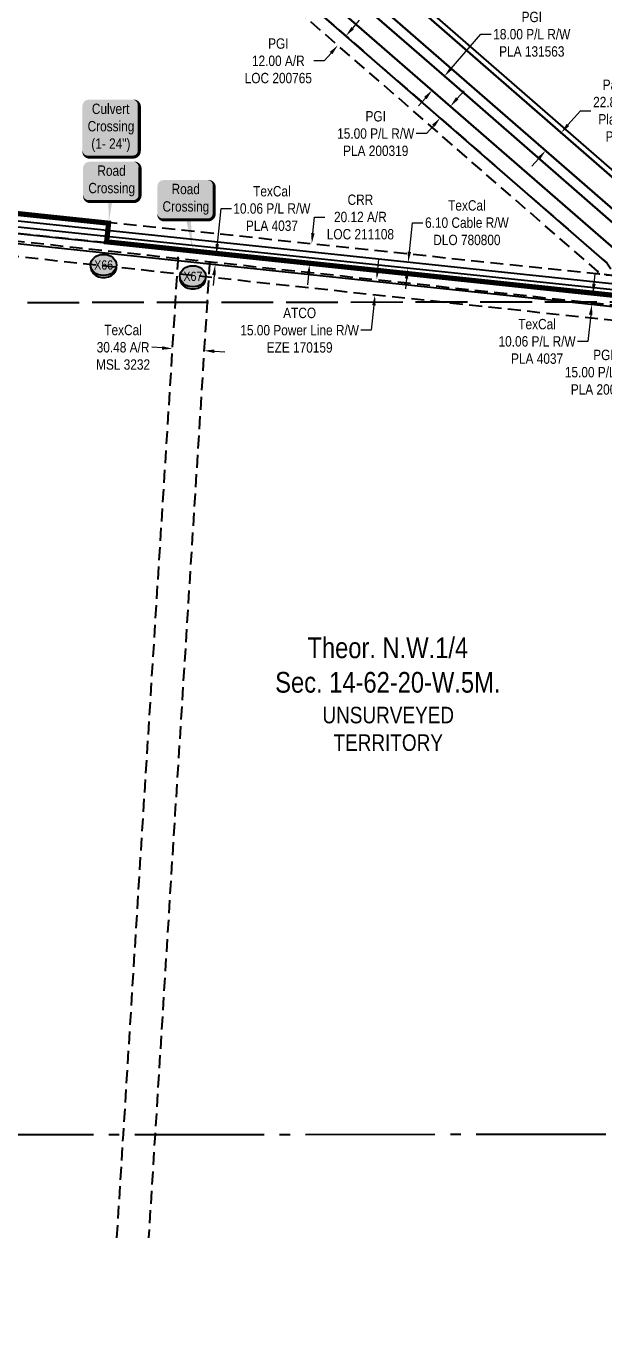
# Model space of a CAD drawing. Extents: x 500622 to 512229, y 6022177 to 6028063.
# Drawn here: x 506479 to 507037, y 6023736 to 6025009 of the extents above; entities that cross this region are included whole.
import ezdxf
from ezdxf.enums import TextEntityAlignment as Align

# ---------------------------------------------------------------- set-up
doc = ezdxf.new("R2010")
doc.units = 0
doc.header["$LTSCALE"] = 5
doc.header["$PDMODE"] = 3
doc.header["$PDSIZE"] = 30
for name, pattern in [('foc-ACCESSROAD', [3.75, 2.5, -1.25]), ('foc-FLOWLINE', [3.75, 2.5, -1.25]), ('foc-QUARTERLINE', [33, 25, -3, 2, -3]), ('foc-UNSURVEYED', [12.5, 10, -2.5])]:
    doc.linetypes.add(name, pattern=pattern)
doc.layers.get('Defpoints').update_dxf_attribs({"color": 9})
for name, color, linetype, lineweight in [('AS-GENERAL', 48, 'Continuous', 18), ('F-AR-T', 190, 'Continuous', 9), ('F-EZE-T', 190, 'Continuous', 9), ('F-RW-T', 190, 'Continuous', 9)]:
    doc.layers.add(name, color=color, linetype=linetype, lineweight=lineweight)
for name, color, linetype in [('C-SYMBOL', 7, 'Continuous'), ('CG-NOTES', 7, 'Continuous'), ('F-AR', 190, 'foc-ACCESSROAD'), ('F-EZE', 190, 'foc-FLOWLINE'), ('F-RW', 190, 'Continuous'), ('L-QSEC', 8, 'foc-QUARTERLINE'), ('L-UNS-T', 3, 'Continuous'), ('L-USEC', 7, 'foc-UNSURVEYED'), ('P-CROSSINGS', 250, 'Continuous')]:
    doc.layers.add(name, color=color, linetype=linetype)
doc.layers.add('P-PROPOSED-WL2', color=7, linetype='Continuous', true_color=0x05c1ff)
doc.styles.add('175L', font='ARIALN.TTF', dxfattribs={"height": 20})
doc.styles.add('80', font='ARIALN.TTF', dxfattribs={"height": 10})
doc.styles.add('80CG', font='ARIALN.TTF', dxfattribs={"height": 10})
doc.styles.add('80L', font='ARIALN.TTF', dxfattribs={"height": 10})
doc.styles.add('Crossing', font='ARIALN.TTF', dxfattribs={"height": 10})
doc.dimstyles.new('Compass 5 000', dxfattribs={"dimscale": 5, "dimtxt": 9, "dimasz": 2, "dimexe": 0.2, "dimexo": 0.0625, "dimgap": 0.5, "dimtad": 0, "dimtih": 1, "dimtoh": 1, "dimzin": 0, "dimdsep": 46, "dimtxsty": '80CG', "dimcen": 0.1, "dimse1": 1, "dimse2": 1, "dimclrd": 256, "dimclrt": 256, "dimaunit": 1, "dimadec": 4, "dimazin": 0, "dimtfac": 0.06, "dimtofl": 0, "dimtmove": 0, "dimatfit": 1, "dimfxl": 0.2, "dimtolj": 1, "dimtzin": 0, "dimlwd": -1, "dimarcsym": 0})

# ---------------------------------------------------------------- blocks, each defined once
blk = doc.blocks.new('*D961')
at = {"layer": 'Defpoints', "color": 0, "transparency": 16777216}
for p in [(506593, 6024796.4), (506592, 6024786.4), (506662.8, 6024789)]:
    blk.add_point(p, dxfattribs=at)
at = {"layer": 'F-RW-T', "transparency": 16777216}
for p, q in [((506663.9, 6024799), (506667.5, 6024833.4)), ((506667.5, 6024833.4), (506677.5, 6024833.4)), ((506660.7, 6024769.1), (506659.7, 6024759.2))]:
    blk.add_line(p, q, dxfattribs=at)
for points in [[(506662.2, 6024799.2), (506665.5, 6024798.8), (506662.8, 6024789)], [(506659, 6024769.3), (506662.4, 6024768.9), (506661.8, 6024779)]]:
    blk.add_solid(points, dxfattribs=at)
at = {"layer": 'F-RW-T', "transparency": 16777216, "insert": (506716.6, 6024833.4), "char_height": 10, "attachment_point": 5, "style": '80CG'}
blk.add_mtext('\\A1;TexCal\\P10.06 P/L R/W\\PPLA 4037', dxfattribs=at)
blk = doc.blocks.new('*D962')
at = {"layer": 'Defpoints', "color": 0, "transparency": 16777216}
for p in [(507025.7, 6024740.6), (507035.4, 6024739.6), (507036.5, 6024749.6)]:
    blk.add_point(p, dxfattribs=at)
at = {"layer": 'F-RW-T', "transparency": 16777216}
for p, q in [((507027.8, 6024760.6), (507028.8, 6024770.5)), ((507024.6, 6024730.7), (507021.9, 6024705)), ((507021.9, 6024705), (507011.9, 6024705))]:
    blk.add_line(p, q, dxfattribs=at)
for points in [[(507026.1, 6024760.8), (507029.4, 6024760.4), (507026.7, 6024750.7)], [(507022.9, 6024730.9), (507026.3, 6024730.5), (507025.7, 6024740.6)]]:
    blk.add_solid(points, dxfattribs=at)
at = {"layer": 'F-RW-T', "transparency": 16777216, "insert": (506972.8, 6024705), "char_height": 10, "attachment_point": 5, "style": '80CG'}
blk.add_mtext('\\A1;TexCal\\P10.06 P/L R/W\\PPLA 4037', dxfattribs=at)
blk = doc.blocks.new('*D968')
at = {"layer": 'Defpoints', "color": 0, "transparency": 16777216}
for p in [(506897.2, 6024992.7), (506882.1, 6024975.4), (506996.1, 6024906.6)]:
    blk.add_point(p, dxfattribs=at)
at = {"layer": 'F-RW-T', "transparency": 16777216}
for p, q in [((507002.6, 6024914.2), (507014.6, 6024927.9)), ((507014.6, 6024927.9), (507024.6, 6024927.9)), ((506974.4, 6024881.8), (506967.8, 6024874.2))]:
    blk.add_line(p, q, dxfattribs=at)
for points in [[(507001.4, 6024915.3), (507003.9, 6024913.1), (506996.1, 6024906.6)], [(506973.2, 6024882.9), (506975.7, 6024880.7), (506981, 6024889.3)]]:
    blk.add_solid(points, dxfattribs=at)
at = {"layer": 'F-RW-T', "transparency": 16777216, "insert": (507064.2, 6024927.9), "char_height": 10, "attachment_point": 5, "style": '80CG'}
blk.add_mtext('\\A1;Paramount\\P22.85 P/L R/W\\PPlan 911 RS\\PPLA 3235', dxfattribs=at)
blk = doc.blocks.new('*D969')
at = {"layer": 'Defpoints', "color": 0, "transparency": 16777216}
for p in [(506738.2, 6024773.3), (506817.8, 6024764.8), (506736.6, 6024758.4)]:
    blk.add_point(p, dxfattribs=at)
at = {"layer": 'F-EZE-T', "transparency": 16777216}
for p, q in [((506818.9, 6024774.7), (506819.9, 6024784.6)), ((506815.2, 6024739.9), (506812.6, 6024715.8)), ((506812.6, 6024715.8), (506802.6, 6024715.8))]:
    blk.add_line(p, q, dxfattribs=at)
for points in [[(506817.2, 6024774.9), (506820.5, 6024774.5), (506817.8, 6024764.8)], [(506813.5, 6024740.1), (506816.8, 6024739.7), (506816.2, 6024749.8)]]:
    blk.add_solid(points, dxfattribs=at)
at = {"layer": 'F-EZE-T', "transparency": 16777216, "insert": (506743.4, 6024715.8), "char_height": 10, "attachment_point": 5, "style": '80CG'}
blk.add_mtext('\\A1;ATCO\\P15.00 Power Line R/W\\PEZE 170159', dxfattribs=at)
blk = doc.blocks.new('*D1010')
at = {"layer": 'Defpoints', "color": 0, "transparency": 16777216}
for p in [(506559.1, 6025219.4), (506549.2, 6025208.1), (506889.1, 6024932.2)]:
    blk.add_point(p, dxfattribs=at)
at = {"layer": 'F-RW-T', "transparency": 16777216}
for p, q in [((506895.6, 6024939.8), (506902.2, 6024947.3)), ((506866, 6024905.8), (506856, 6024905.8)), ((506872.7, 6024913.4), (506866, 6024905.8))]:
    blk.add_line(p, q, dxfattribs=at)
for points in [[(506894.4, 6024940.9), (506896.9, 6024938.7), (506889.1, 6024932.2)], [(506871.4, 6024914.5), (506873.9, 6024912.3), (506879.2, 6024920.9)]]:
    blk.add_solid(points, dxfattribs=at)
at = {"layer": 'F-RW-T', "transparency": 16777216, "insert": (506816.9, 6024905.8), "char_height": 10, "attachment_point": 5, "style": '80CG'}
blk.add_mtext('\\A1;PGI\\P15.00 P/L R/W\\PPLA 200319', dxfattribs=at)
blk = doc.blocks.new('*D1014')
at = {"layer": 'Defpoints', "color": 0, "transparency": 16777216}
for p in [(506883.3, 6024961.3), (506963.1, 6024891.8), (506951.3, 6024878.1)]:
    blk.add_point(p, dxfattribs=at)
at = {"layer": 'F-RW-T', "transparency": 16777216}
for p, q in [((506889.9, 6024968.8), (506918.6, 6025001.8)), ((506918.6, 6025001.8), (506928.6, 6025001.8)), ((506864.9, 6024940.1), (506858.3, 6024932.6))]:
    blk.add_line(p, q, dxfattribs=at)
for points in [[(506888.6, 6024969.9), (506891.1, 6024967.8), (506883.3, 6024961.3)], [(506863.6, 6024941.2), (506866.1, 6024939), (506871.4, 6024947.7)]]:
    blk.add_solid(points, dxfattribs=at)
at = {"layer": 'F-RW-T', "transparency": 16777216, "insert": (506967.7, 6025001.8), "char_height": 10, "attachment_point": 5, "style": '80CG'}
blk.add_mtext('\\A1;PGI\\P18.00 P/L R/W\\PPLA 131563', dxfattribs=at)
blk = doc.blocks.new('*D1029')
at = {"layer": 'Defpoints', "color": 0, "transparency": 16777216}
for p in [(506490.7, 6024827.5), (506488.6, 6024807.4), (506755.1, 6024799.5)]:
    blk.add_point(p, dxfattribs=at)
at = {"layer": 'F-AR-T', "transparency": 16777216}
for p, q in [((506756.1, 6024809.5), (506757.8, 6024825.2)), ((506757.8, 6024825.2), (506767.8, 6024825.2)), ((506751.9, 6024769.6), (506750.9, 6024759.6))]:
    blk.add_line(p, q, dxfattribs=at)
for points in [[(506754.5, 6024809.7), (506757.8, 6024809.3), (506755.1, 6024799.5)], [(506750.3, 6024769.8), (506753.6, 6024769.4), (506753, 6024779.5)]]:
    blk.add_solid(points, dxfattribs=at)
at = {"layer": 'F-AR-T', "transparency": 16777216, "insert": (506802.1, 6024825.2), "char_height": 10, "attachment_point": 5, "style": '80CG'}
blk.add_mtext('\\A1;CRR\\P20.12 A/R\\PLOC 211108', dxfattribs=at)
blk = doc.blocks.new('*D1036')
at = {"layer": 'Defpoints', "color": 0, "transparency": 16777216}
for p in [(506843.4, 6024782.3), (506848.3, 6024781.7), (506842.8, 6024776.2)]:
    blk.add_point(p, dxfattribs=at)
at = {"layer": 'F-RW-T', "transparency": 16777216}
for p, q in [((506849.4, 6024791.7), (506852.4, 6024819.7)), ((506852.4, 6024819.7), (506862.4, 6024819.7)), ((506846.7, 6024765.7), (506845.6, 6024755.8))]:
    blk.add_line(p, q, dxfattribs=at)
for points in [[(506847.7, 6024791.9), (506851.1, 6024791.5), (506848.3, 6024781.7)], [(506845, 6024765.9), (506848.3, 6024765.6), (506847.7, 6024775.7)]]:
    blk.add_solid(points, dxfattribs=at)
at = {"layer": 'F-RW-T', "transparency": 16777216, "insert": (506905, 6024819.7), "char_height": 10, "attachment_point": 5, "style": '80CG'}
blk.add_mtext('\\A1;TexCal\\P6.10 Cable R/W\\PDLO 780800', dxfattribs=at)
blk = doc.blocks.new('*D1037')
at = {"layer": 'Defpoints', "color": 0, "transparency": 16777216}
for p in [(507109.8, 6024702.7), (507097.3, 6024694.4), (507102.7, 6024686.2)]:
    blk.add_point(p, dxfattribs=at)
at = {"layer": 'F-RW-T', "transparency": 16777216}
for p, q in [((507123.6, 6024700), (507131.9, 6024705.5)), ((507086, 6024675.2), (507076, 6024675.2)), ((507094.4, 6024680.7), (507086, 6024675.2))]:
    blk.add_line(p, q, dxfattribs=at)
for points in [[(507122.6, 6024701.4), (507124.5, 6024698.6), (507115.2, 6024694.5)], [(507093.5, 6024682.1), (507095.3, 6024679.3), (507102.7, 6024686.2)]]:
    blk.add_solid(points, dxfattribs=at)
at = {"layer": 'F-RW-T', "transparency": 16777216, "insert": (507036.9, 6024675.2), "char_height": 10, "attachment_point": 5, "style": '80CG'}
blk.add_mtext('\\A1;PGI\\P15.00 P/L R/W\\PPLA 200319', dxfattribs=at)
blk = doc.blocks.new('*D1089')
at = {"layer": 'Defpoints', "color": 0, "transparency": 16777216}
for p in [(506780.3, 6024991.1), (506789.1, 6024983.4), (506797, 6024992.5)]:
    blk.add_point(p, dxfattribs=at)
at = {"layer": 'F-AR-T', "transparency": 16777216}
for p, q in [((506794.7, 6025007.7), (506801.3, 6025015.3)), ((506773.7, 6024983.6), (506767.1, 6024976.1)), ((506767.1, 6024976.1), (506757.1, 6024976.1))]:
    blk.add_line(p, q, dxfattribs=at)
for points in [[(506793.4, 6025008.8), (506795.9, 6025006.6), (506788.1, 6025000.2)], [(506772.4, 6024984.7), (506775, 6024982.5), (506780.3, 6024991.1)]]:
    blk.add_solid(points, dxfattribs=at)
at = {"layer": 'F-AR-T', "transparency": 16777216, "insert": (506722.8, 6024976.1), "char_height": 10, "attachment_point": 5, "style": '80CG'}
blk.add_mtext('\\A1;PGI\\P12.00 A/R\\PLOC 200765', dxfattribs=at)
blk = doc.blocks.new('*D1092')
at = {"layer": 'Defpoints', "color": 0, "transparency": 16777216}
for p in [(506621.6, 6024713.1), (506652, 6024711.2), (506620.6, 6024698)]:
    blk.add_point(p, dxfattribs=at)
at = {"layer": 'F-AR-T', "transparency": 16777216}
for p, q in [((506610.6, 6024698.7), (506600.7, 6024699.3)), ((506661, 6024695.5), (506671, 6024694.9))]:
    blk.add_line(p, q, dxfattribs=at)
for points in [[(506610.7, 6024700.3), (506610.5, 6024697), (506620.6, 6024698)], [(506661.1, 6024697.2), (506660.9, 6024693.8), (506651, 6024696.1)]]:
    blk.add_solid(points, dxfattribs=at)
at = {"layer": 'F-AR-T', "transparency": 16777216, "insert": (506572.8, 6024699.3), "char_height": 10, "attachment_point": 5, "style": '80CG'}
blk.add_mtext('\\A1;TexCal\\P30.48 A/R\\PMSL 3232', dxfattribs=at)
blk = doc.blocks.new('*U1158')
h = blk.add_hatch(color=59)
edge = h.paths.add_edge_path()
edge.add_line((-21.5, -20), (21.5, -20))
edge.add_arc((21.5, -14), 6, 270, 360)
edge.add_line((27.5, -14), (27.5, 12.5))
edge.add_arc((21.5, 12.5), 6, 0, 90)
edge.add_line((21.5, 18.5), (-21.5, 18.5))
edge.add_arc((-21.5, 12.5), 6, 90, 180)
edge.add_line((-27.5, 12.5), (-27.5, -14))
edge.add_arc((-21.5, -14), 6, 180, 270)
at = {"color": 1, "flags": 128}
blk.add_lwpolyline([(-21.5, -20, 3, 3, 0), (21.5, -20, 3, 3, 0.414214), (27.5, -14, 3, 3, 0), (27.5, 12.5, 3, 0, 0.414214), (21.5, 18.5, 0, 0, 0), (-21.5, 18.5, 0, 0, 0.414214), (-27.5, 12.5, 0, 0, 0), (-27.5, -14, 0, 3, 0.414214)], format="xyseb", close=True, dxfattribs=at)
blk.add_lwpolyline([(-2.6, -39.9, 0, 7.5, 0), (0, 0, 0, 0, 0)], format="xyseb", dxfattribs=at)
at = {"color": 1, "style": '80'}
blk.add_attdef('ENTER_TEXT_001', (-36, -5), '', height=10, dxfattribs=at)
blk = doc.blocks.new('*U1148')
h = blk.add_hatch(color=254)
edge = h.paths.add_edge_path()
edge.add_line((-21.5, -28.5), (21.5, -28.5))
edge.add_arc((21.5, -22.5), 6, 270, 360)
edge.add_line((27.5, -22.5), (27.5, 21))
edge.add_arc((21.5, 21), 6, 0, 90)
edge.add_line((21.5, 27), (-21.5, 27))
edge.add_arc((-21.5, 21), 6, 90, 180)
edge.add_line((-27.5, 21), (-27.5, -22.5))
edge.add_arc((-21.5, -22.5), 6, 180, 270)
at = {"color": 160, "flags": 128}
blk.add_lwpolyline([(-21.5, -28.5, 3, 3, 0), (21.5, -28.5, 3, 3, 0.414214), (27.5, -22.5, 3, 3, 0), (27.5, 21, 3, 0, 0.414214), (21.5, 27, 0, 0, 0), (-21.5, 27, 0, 0, 0.414214), (-27.5, 21, 0, 0, 0), (-27.5, -22.5, 0, 3, 0.414214)], format="xyseb", close=True, dxfattribs=at)
at = {"color": 160, "style": '80'}
blk.add_attdef('ENTER_TEXT_001', (-26.8, -4.9), '', height=10, dxfattribs=at)
blk = doc.blocks.new('xing2')
h = blk.add_hatch(color=50)
h.dxf.hatch_style = 1
edge = h.paths.add_edge_path()
edge.add_ellipse((0, 0), major_axis=(-12.5, 0), ratio=0.816297, start_angle=0, end_angle=360)
h = blk.add_hatch(color=250)
h.dxf.hatch_style = 1
edge = h.paths.add_edge_path()
edge.add_ellipse((0, -2), major_axis=(-12.5, 0), ratio=0.816297, start_angle=0, end_angle=180)
edge.add_line((12.5, -2), (12.5, 0))
edge.add_ellipse((0, 0), major_axis=(-12.5, 0), ratio=0.816297, start_angle=0, end_angle=180, ccw=False)
edge.add_line((-12.5, 0), (-12.5, -2))
at = {"color": 250}
blk.add_ellipse((0, 0), major_axis=(-12.5, 0), ratio=0.816297, dxfattribs=at)
blk.add_ellipse((0, -2), major_axis=(-12.5, 0), ratio=0.816297, start_param=0, end_param=3.141593, dxfattribs=at)
at = {"color": 250, "style": 'Crossing'}
blk.add_attdef('CROSSING', text='', height=9, dxfattribs=at).set_placement((0.1, 0), align=Align.MIDDLE_CENTER)
at = {"color": 250, "style": 'Crossing', "flags": 1}
for tag, p in [('OWNER', (0.1, -12.5)), ('DESCRIPTION', (0.1, -25.8)), ('LOCATION', (0.1, -39.3)), ('DWG_REF', (0.1, -52.8))]:
    blk.add_attdef(tag, text='', height=9, dxfattribs=at).set_placement(p, align=Align.MIDDLE_CENTER)
blk = doc.blocks.new('*U1288')
h = blk.add_hatch(color=59)
edge = h.paths.add_edge_path()
edge.add_line((-21.5, -20), (21.5, -20))
edge.add_arc((21.5, -14), 6, 270, 360)
edge.add_line((27.5, -14), (27.5, 12.5))
edge.add_arc((21.5, 12.5), 6, 0, 90)
edge.add_line((21.5, 18.5), (-21.5, 18.5))
edge.add_arc((-21.5, 12.5), 6, 90, 180)
edge.add_line((-27.5, 12.5), (-27.5, -14))
edge.add_arc((-21.5, -14), 6, 180, 270)
at = {"color": 1, "flags": 128}
blk.add_lwpolyline([(-21.5, -20, 3, 3, 0), (21.5, -20, 3, 3, 0.414214), (27.5, -14, 3, 3, 0), (27.5, 12.5, 3, 0, 0.414214), (21.5, 18.5, 0, 0, 0), (-21.5, 18.5, 0, 0, 0.414214), (-27.5, 12.5, 0, 0, 0), (-27.5, -14, 0, 3, 0.414214)], format="xyseb", close=True, dxfattribs=at)
blk.add_lwpolyline([(6.7, -49.7, 0, 7.5, 0), (0, 0, 0, 0, 0)], format="xyseb", dxfattribs=at)
at = {"color": 1, "style": '80'}
blk.add_attdef('ENTER_TEXT_001', (-36, -5), '', height=10, dxfattribs=at)

msp = doc.modelspace()

# ---------------------------------------------------------------- linework, layer by layer
at = {"layer": 'AS-GENERAL', "const_width": 0.999, "flags": 128}
msp.add_lwpolyline([(506558.81, 6024819.258), (506556.908, 6024801.234)], dxfattribs=at)
at = {"layer": 'F-AR', "flags": 128}
for points in [[(504251.495, 6025993.611), (504603.403, 6025629.214), (504690.717, 6025545.058), (504773.32, 6025465.448), (504803.51, 6025436.351), (504932.392, 6025312.134), (505051.91, 6025196.737), (505067.723, 6025181.441), (505073.384, 6025175.96), (505073.792, 6025175.566), (505075.263, 6025174.145), (505078.782, 6025170.747), (505273.201, 6024982.97), (505290.82, 6024965.954), (505302.562, 6024954.614), (505370.179, 6024947.192), (505380.113, 6024946.102), (505595.791, 6024922.436), (505726.848, 6024908.055), (506051.746, 6024873.772), (506074.469, 6024871.374), (506084.412, 6024870.325), (506099.346, 6024868.749), (506166.617, 6024861.649), (506197.108, 6024858.432), (506397.712, 6024837.264), (506427.875, 6024834.081), (507032.806, 6024770.239), (507048.347, 6024768.542), (507067.558, 6024766.57), (507090.453, 6024764.155), (507112.618, 6024761.753), (507129.922, 6024759.856), (507169.525, 6024755.663), (507178.205, 6024754.842), (507219.769, 6024750.516), (507285.703, 6024743.556), (507387.791, 6024732.786), (507402.851, 6024731.196), (507416.299, 6024729.777), (507417.91, 6024729.608), (507422.897, 6024729.083), (507429.871, 6024728.346), (507431.338, 6024728.191), (507434.912, 6024727.814), (507446.941, 6024726.546), (507449.949, 6024726.235), (507450.825, 6024705.898), (507435.739, 6024707.49), (507430.713, 6024708.019), (507426.581, 6024708.456), (507423.673, 6024708.764), (507418.678, 6024709.29), (507411.541, 6024710.042), (507403.551, 6024710.886), (507401.799, 6024711.07), (507386.888, 6024712.644), (507219.8, 6024730.277), (507210.07, 6024731.28), (507199.996, 6024732.276), (507156.386, 6024736.847), (507139.095, 6024738.749), (507106.13, 6024742.271), (507104.934, 6024742.398), (507095.889, 6024743.355), (507082.71, 6024744.743), (507081.935, 6024744.825), (507063.202, 6024746.8), (507062.63, 6024746.86), (506656.919, 6024789.668), (506626.574, 6024792.868), (506427.904, 6024813.842), (506397.74, 6024817.025), (506097.235, 6024848.735), (506082.326, 6024850.308), (506072.337, 6024851.362), (506069.609, 6024851.65), (506052.334, 6024853.474), (506049.619, 6024853.762), (505796.286, 6024880.49), (505724.694, 6024888.046), (505595.817, 6024902.189), (505395.347, 6024924.186), (505377.902, 6024926.1), (505367.968, 6024927.19), (505293.529, 6024935.36), (505279.276, 6024949.126), (505258.139, 6024969.541), (505240.52, 6024986.557), (505157.7, 6025066.55), (505143.207, 6025080.548), (504908.937, 6025306.818), (504803.539, 6025408.392), (504773.35, 6025437.487), (504737.941, 6025471.611), (504723.447, 6025485.579), (504661.759, 6025545.028), (504589.183, 6025614.976), (504239.993, 6025976.527), (504235.87, 6025976.477), (503970.903, 6025971.592), (503965.562, 6025971.495), (503961.463, 6025971.427), (503957.66, 6025971.35), (503954.123, 6025971.285), (503933.727, 6025970.911), (503939.681, 6025980.532), (503940.276, 6025981.494), (503942.405, 6025984.933), (503945.718, 6025990.356), (503946.23, 6025991.112), (503957.205, 6025991.311), (503967.794, 6025991.503), (503970.884, 6025991.559), (504248.614, 6025996.595), (504251.495, 6025993.611)], [(506668.107, 6025104.633), (507040.134, 6024780.89), (507048.346, 6024768.516), (507032.806, 6024770.244), (507031.037, 6024772.921), (506637.618, 6025115.275), (506645.487, 6025124.315), (506663.671, 6025108.493), (506668.107, 6025104.633)]]:
    msp.add_lwpolyline(points, close=True, dxfattribs=at)
msp.add_lwpolyline([(506566.909, 6023838.694), (506573.126, 6023938.635), (506592.502, 6024250.163), (506623.435, 6024742.857), (506625.003, 6024767.843), (506625.943, 6024782.826), (506626.574, 6024792.878), (506656.92, 6024789.676), (506656.288, 6024779.624), (506655.348, 6024764.641), (506653.983, 6024742.888), (506622.93, 6024248.262), (506603.674, 6023938.666), (506597.457, 6023838.726)], dxfattribs=at)
at = {"layer": 'F-EZE', "flags": 128}
msp.add_lwpolyline([(503178.508, 6026726.636), (503253.993, 6026652.668), (503256.321, 6026654.793), (503260.368, 6026650.361), (503258.163, 6026648.348), (503262.592, 6026642.72), (503308.388, 6026587.238), (503311.073, 6026584.476), (503334.711, 6026560.158), (503366.2, 6026527.765), (503366.874, 6026527.072), (503391.835, 6026514.367), (503417.101, 6026501.508), (503426.869, 6026497.307), (503432.572, 6026494.686), (503433.002, 6026495.408), (503434.256, 6026497.313), (503436.426, 6026500.608), (503439.135, 6026504.722), (503443.145, 6026510.812), (503443.866, 6026511.872), (503446.838, 6026516.422), (503451.851, 6026513.121), (503450.33, 6026510.811), (503448.148, 6026507.497), (503446.321, 6026504.721), (503441.445, 6026497.316), (503440.756, 6026496.269), (503438.224, 6026492.424), (503441.986, 6026490.806), (503552.242, 6026378.243), (503581.756, 6026348.113), (503677.055, 6026250.828), (503934.077, 6025988.455), (503941.244, 6025986.096), (503942.803, 6025985.581), (503956.065, 6025981.088), (503957.056, 6025980.891), (503966.272, 6025977.857), (503970.898, 6025976.335), (503976.888, 6025974.363), (504231.225, 6025981.286), (504239.354, 6025981.508), (504243.548, 6025981.622), (504244.005, 6025981.635), (504260.85, 6025963.706), (504415.54, 6025799.074), (504514.391, 6025693.879), (504555.616, 6025654.046), (504668.439, 6025545.035), (504773.343, 6025443.68), (504803.533, 6025414.511), (505056.584, 6025170.01), (505064.131, 6025162.718), (505121.189, 6025107.593), (505120.386, 6025106.761), (505118.3, 6025104.603), (505116.215, 6025102.445), (505113.891, 6025100.04), (505107.044, 6025106.655), (505104.788, 6025104.284), (505136.413, 6025074.188), (505148.624, 6025062.568), (505150.81, 6025064.721), (505153.178, 6025062.317), (505155.023, 6025060.445), (505152.974, 6025058.428), (505217.677, 6024996.857), (505232.384, 6024988.111), (505239.788, 6024987.264), (505249.744, 6024986.126), (505259.698, 6024984.988), (505272.644, 6024983.508), (505372.925, 6024972.044), (505595.76, 6024947.59), (505729.555, 6024932.908), (506054.394, 6024898.619), (506077.115, 6024896.221), (506087.015, 6024894.915), (506087.509, 6024899.638), (506099.497, 6024898.352), (506102.429, 6024898.037), (506101.952, 6024893.594), (506107.432, 6024893.012), (506105.846, 6024878.09), (506100.351, 6024878.674), (506099.318, 6024868.758), (506098.481, 6024860.874), (506097.837, 6024854.811), (506097.206, 6024848.744), (506096.43, 6024842.034), (506170.129, 6024834.14), (506170.033, 6024841.051), (506169.949, 6024847.191), (506169.864, 6024853.332), (506169.754, 6024861.318), (506169.541, 6024876.751), (506175.542, 6024876.833), (506175.765, 6024860.684), (506175.875, 6024852.698), (506175.96, 6024846.557), (506176.045, 6024840.417), (506176.141, 6024833.495), (506397.751, 6024809.756), (506427.914, 6024806.524), (506626.097, 6024785.286), (506656.44, 6024782.035), (507018.375, 6024743.27), (507068.556, 6024737.896), (507087.885, 6024735.826), (507110.954, 6024733.355), (507138.525, 6024730.401), (507149.975, 6024729.176), (507167.813, 6024727.267), (507213.486, 6024722.379), (507219.814, 6024721.702), (507223.602, 6024721.296), (507384.284, 6024704.1), (507399.193, 6024702.505), (507400.016, 6024702.416), (507400.982, 6024704.098), (507404.857, 6024710.748), (507406.439, 6024713.471), (507415.935, 6024729.815), (507417.804, 6024733.032), (507422.547, 6024741.196), (507424.002, 6024743.694), (507429.129, 6024752.524), (507433.934, 6024760.795), (507445.287, 6024780.276), (507446.171, 6024751.986), (507441.367, 6024743.711), (507434.776, 6024732.373), (507432.288, 6024728.09), (507423.448, 6024712.875), (507421.209, 6024709.025), (507418.931, 6024705.102), (507417.35, 6024702.38), (507416.355, 6024700.668), (507419.218, 6024700.361), (507424.208, 6024699.827), (507436.271, 6024698.537), (507439.104, 6024698.234), (507467.004, 6024695.293), (507514.016, 6024690.196), (507526.476, 6024688.901), (507529.721, 6024688.587), (507541.413, 6024687.456), (507556.49, 6024685.971), (508021.797, 6024636.852), (508051.961, 6024633.674), (508194.174, 6024618.69), (508193.849, 6024615.653), (508193.697, 6024614.226), (508206.063, 6024612.922), (508245.85, 6024608.719), (508255.797, 6024607.669), (508257.838, 6024607.453), (508260.552, 6024606.814), (508273.168, 6024603.848), (508283.396, 6024601.443), (508292.995, 6024599.186), (508296.041, 6024598.47), (508296.372, 6024598.393), (508299.086, 6024597.566), (508316.177, 6024592.357), (508323.494, 6024590.127), (508323.496, 6024588.826), (508323.506, 6024583.849), (508317.224, 6024585.763), (508316.189, 6024586.078), (508299.098, 6024591.287), (508296.053, 6024592.215), (508294.808, 6024592.595), (508293.007, 6024593.018), (508283.392, 6024595.279), (508260.608, 6024600.622), (508256.828, 6024601.524), (508255.165, 6024601.7), (508205.431, 6024606.951), (508193.058, 6024608.257), (508192.579, 6024603.773), (508051.987, 6024618.583), (508021.823, 6024621.76), (507594.246, 6024666.795), (507525.331, 6024674.057), (507509.745, 6024675.7), (507475.483, 6024679.311), (507467.914, 6024680.109), (507462.678, 6024680.661), (507452.148, 6024681.771), (507437.346, 6024683.33), (507425.122, 6024684.638), (507420.136, 6024685.172), (507408.1, 6024686.46), (507407.654, 6024685.442), (507404.066, 6024679.518), (507398.326, 6024682.853), (507391.092, 6024687.056), (507391.761, 6024688.208), (507382.524, 6024689.197), (507247.954, 6024703.598), (507237.88, 6024704.676), (507219.838, 6024706.608), (507192.094, 6024709.631), (507172.23, 6024711.703), (507136.927, 6024715.481), (507121.768, 6024717.105), (507098.622, 6024719.583), (507079.294, 6024721.653), (506878.898, 6024743.12), (506655.499, 6024767.048), (506625.157, 6024770.298), (506427.936, 6024791.431), (506397.772, 6024794.662), (506176.35, 6024818.381), (506176.385, 6024815.778), (506170.384, 6024815.695), (506170.337, 6024819.026), (506094.828, 6024827.114), (506094.512, 6024824.166), (506079.592, 6024825.767), (506079.908, 6024828.713), (506074.464, 6024829.296), (506075.706, 6024840.89), (506076.062, 6024844.216), (506081.509, 6024843.633), (506082.293, 6024850.319), (506082.921, 6024856.387), (506083.565, 6024862.45), (506084.398, 6024870.329), (506085.45, 6024880.263), (506075.513, 6024881.313), (506052.805, 6024883.709), (505727.938, 6024917.989), (505595.779, 6024932.492), (505371.276, 6024957.127), (505290.392, 6024966.368), (505277.446, 6024967.846), (505267.492, 6024968.984), (505257.538, 6024970.121), (505241.113, 6024971.998), (505227.506, 6024973.552), (505208.555, 6024984.822), (505147.343, 6025043.072), (505145.543, 6025044.785), (505085.276, 6024985.404), (505084.436, 6024984.182), (505075.131, 6024970.66), (505067.289, 6024959.265), (505060.214, 6024948.982), (505049.216, 6024932.999), (505040.562, 6024938.953), (505060.194, 6024967.483), (505061.025, 6024968.69), (505063.243, 6024971.914), (505075.362, 6024989.487), (505059.88, 6025002.545), (505056.217, 6025005.574), (505060.043, 6025010.199), (505064.298, 6025006.68), (505079.305, 6024994.267), (505137.93, 6025052.031), (505125.44, 6025063.916), (505083.572, 6025103.758), (505076.629, 6025110.366), (505086.974, 6025121.236), (505093.917, 6025114.628), (505096.253, 6025117.082), (505053.573, 6025158.319), (505053.107, 6025157.841), (505051.448, 6025156.147), (505047.165, 6025160.346), (505048.788, 6025162.012), (505049.256, 6025162.49), (504803.549, 6025399.891), (504773.359, 6025429.06), (504733.686, 6025467.39), (504719.211, 6025481.376), (504653.338, 6025545.019), (504509.069, 6025684.415), (504506.884, 6025682.259), (504502.668, 6025686.531), (504504.854, 6025688.689), (504253.121, 6025956.594), (504219.838, 6025970.469), (503978.395, 6025963.896), (503977.9, 6025960.518), (503971.961, 6025961.388), (503972.456, 6025964.763), (503970.909, 6025965.272), (503964.105, 6025967.512), (503956.801, 6025969.916), (503953.88, 6025970.878), (503952.721, 6025971.26), (503937.121, 6025976.395), (503928.363, 6025979.278), (503567.067, 6026348.099), (503537.552, 6026378.229), (503528.995, 6026386.972), (503444.227, 6026473.507), (503429.842, 6026479.694), (503427.962, 6026476.838), (503422.948, 6026480.139), (503424.241, 6026482.102), (503410.727, 6026487.914), (503392.38, 6026497.25), (503360.56, 6026513.447), (503358.544, 6026510.713), (503353.713, 6026514.275), (503355.728, 6026517.009), (503345.956, 6026527.047), (503337.595, 6026535.663), (503311.092, 6026562.928), (503306.106, 6026568.057), (503305.595, 6026568.583), (503299.283, 6026575.076), (503296.955, 6026572.997), (503292.957, 6026577.473), (503294.939, 6026579.244), (503295.284, 6026579.553), (503245.036, 6026640.427), (503178.525, 6026705.607), (503148.344, 6026735.183), (503101.87, 6026780.723), (503016.154, 6026864.722), (502975.174, 6026904.882), (502958.887, 6026920.844), (502951.715, 6026929.499), (502945.148, 6026937.229), (502943.151, 6026939.836), (502939.184, 6026944.624), (502935.572, 6026948.985), (502939.31, 6026952.543), (502941.891, 6026955), (502946.472, 6026959.354), (502950.288, 6026954.743), (502956.234, 6026947.565), (502962.72, 6026939.739), (502969.959, 6026931.001), (502986.192, 6026915.093), (503026.586, 6026875.509), (503112.312, 6026791.504), (503148.327, 6026756.213), (503178.508, 6026726.636)], close=True, dxfattribs=at)
at = {"layer": 'F-RW'}
for points in [[(506427.111, 6025371.333), (507129.919, 6024759.757), (507140.033, 6024750.954), (507148.366, 6024743.75), (507148.833, 6024743.413), (507156.382, 6024736.745), (507164.487, 6024729.675), (507170.791, 6024725.11), (507194.772, 6024707.719), (507219.866, 6024689.524), (507403.642, 6024556.279), (507420.352, 6024544.164), (507434.137, 6024534.17), (507436.568, 6024532.405), (507446.702, 6024525.046), (507454.353, 6024519.491), (507465.073, 6024511.708), (507477.603, 6024502.612), (507478.205, 6024502.174), (507478.878, 6024501.686), (507489.514, 6024493.964), (507521.39, 6024470.822), (508022.733, 6024106.611)], [(508022.733, 6024106.611), (507521.39, 6024470.822), (507489.514, 6024493.964), (507478.878, 6024501.686), (507478.205, 6024502.174), (507477.603, 6024502.612), (507465.073, 6024511.708), (507454.353, 6024519.491), (507446.702, 6024525.046), (507436.568, 6024532.405), (507434.137, 6024534.17), (507420.352, 6024544.164), (507403.642, 6024556.279), (507219.866, 6024689.524), (507194.772, 6024707.719), (507170.791, 6024725.11), (507164.487, 6024729.675), (507156.382, 6024736.745), (507148.833, 6024743.413), (507148.367, 6024743.782), (507140.033, 6024750.954), (507129.919, 6024759.757), (506427.111, 6025371.333)], [(507064.056, 6024803.821), (506892.717, 6024953.12), (506685.309, 6025133.348)], [(506685.309, 6025133.348), (506892.717, 6024953.12), (507064.056, 6024803.821)], [(507051.461, 6024790.921), (506677.952, 6025115.951)], [(506677.952, 6025115.951), (507051.461, 6024790.921)], [(506677.952, 6025115.951), (507051.461, 6024790.921)], [(507040.134, 6024780.89), (506668.107, 6025104.633)], [(507040.134, 6024780.89), (506668.107, 6025104.633)], [(506856.576, 6025034.701), (507178.203, 6024754.785)], [(508022.683, 6024134.885), (507533.986, 6024489.911), (507487.528, 6024523.625), (507484.719, 6024525.663), (507476.832, 6024531.386), (507464.256, 6024540.524), (507453.535, 6024548.314), (507444.927, 6024554.569), (507432.51, 6024563.584), (507416.287, 6024575.345), (507399.577, 6024587.458), (507240.362, 6024702.877), (507228.277, 6024711.638), (507220.898, 6024716.997), (507219.82, 6024718.002), (507216.28, 6024720.352), (507211.016, 6024724.17), (507199.993, 6024732.166), (507189.757, 6024739.577), (507184.407, 6024743.453), (507180.225, 6024746.536), (507178.728, 6024747.57), (507169.522, 6024755.588), (506853.471, 6025030.796)], [(506853.471, 6025030.796), (507169.522, 6024755.588), (507178.728, 6024747.57), (507180.226, 6024746.573), (507184.407, 6024743.452), (507189.757, 6024739.577), (507199.993, 6024732.166), (507211.016, 6024724.17), (507216.28, 6024720.352), (507219.82, 6024718.002), (507220.898, 6024716.997), (507228.277, 6024711.638), (507240.362, 6024702.877), (507399.577, 6024587.458), (507416.287, 6024575.345), (507432.51, 6024563.584), (507444.927, 6024554.569), (507453.535, 6024548.314), (507464.256, 6024540.524), (507476.832, 6024531.386), (507484.719, 6024525.663), (507487.528, 6024523.625), (507533.986, 6024489.911), (508022.683, 6024134.885)], [(506427.886, 6024826.106), (506627.854, 6024805.004), (506658.199, 6024801.802), (507053.919, 6024760.037), (507073.225, 6024758), (507096.161, 6024755.581), (507123.043, 6024752.707), (507140.033, 6024750.954), (507180.226, 6024746.573), (507190.31, 6024745.625), (507210.86, 6024743.483), (507219.781, 6024742.541), (507219.791, 6024736.408), (507199.812, 6024738.517), (507189.757, 6024739.577), (507153.355, 6024743.419), (507148.367, 6024743.782), (507131.056, 6024745.727), (507100.547, 6024748.989), (507077.58, 6024751.411), (507058.274, 6024753.448), (506657.559, 6024795.739), (506627.214, 6024798.942), (506427.895, 6024819.974)], [(506427.903, 6024813.842), (506626.574, 6024792.878), (506656.92, 6024789.676), (507062.629, 6024746.862)], [(507069.82, 6024735.985), (507001.016, 6024743.25), (506656.288, 6024779.624), (506625.943, 6024782.826), (506625.519, 6024782.868), (506427.918, 6024803.722)]]:
    msp.add_lwpolyline(points, dxfattribs=at)
at = {"layer": 'L-QSEC'}
msp.add_line((506419.094, 6023938.485), (507186.432, 6023939.286), dxfattribs=at)
at = {"layer": 'L-USEC'}
msp.add_line((506417.955, 6024742.655), (507219.78, 6024743.493), dxfattribs=at)
at = {"layer": 'P-PROPOSED-WL2', "const_width": 4.997, "flags": 128}
msp.add_lwpolyline([(505302.114, 6024953.657), (506074.363, 6024870.38), (506558.81, 6024819.258), (506556.908, 6024801.234), (507451.04, 6024706.88), (507466.905, 6024701.549), (508297.011, 6024613.823), (508298.679, 6023738.134), (508327.168, 6023738.183), (508326.398, 6024142.425), (508384.157, 6024142.764), (508648.992, 6024143.493), (508844.703, 6024144.002), (509029.052, 6024145.844)], dxfattribs=at)

# ---------------------------------------------------------------- block references
ref = msp.add_blockref('*U1148', (506561.016, 6024911.596), dxfattribs=dict(xscale=0.9984126106049139, yscale=0.9984126106049139, zscale=0.9984126106049139))
ref.add_attrib('ENTER_TEXT_001', 'Culvert', (506542.665, 6024924.797), dxfattribs={"color": 160, "height": 9.9841, "style": '80'})
ref.add_attrib('ENTER_TEXT_002', 'Crossing', (506538.576, 6024907.979), dxfattribs={"color": 160, "height": 9.9841, "style": '80'})
ref.add_attrib('ENTER_TEXT_003', '(1- 24")', (506542.148, 6024891.169), dxfattribs={"color": 160, "height": 9.9841, "style": '80'})
at = {"layer": 'CG-NOTES'}
ref = msp.add_blockref('*U1158', (506561.682, 6024860.163), dxfattribs=dict(at, xscale=0.9984126106049139, yscale=0.9984126106049139, zscale=0.9984126106049139))
ref.add_attrib('ENTER_TEXT_001', 'Road', (506547.993, 6024865.048), dxfattribs={"layer": '0', "color": 1, "height": 9.9841, "style": '80'})
ref.add_attrib('ENTER_TEXT_002', 'Crossing', (506539.241, 6024848.23), dxfattribs={"layer": '0', "color": 1, "height": 9.9841, "style": '80'})
ref = msp.add_blockref('*U1288', (506633.374, 6024842.417), dxfattribs=dict(at, xscale=0.9984126106049139, yscale=0.9984126106049139, zscale=0.9984126106049139))
ref.add_attrib('ENTER_TEXT_001', 'Road', (506619.685, 6024847.301), dxfattribs={"layer": '0', "color": 1, "height": 9.9841, "style": '80'})
ref.add_attrib('ENTER_TEXT_002', 'Crossing', (506610.934, 6024830.484), dxfattribs={"layer": '0', "color": 1, "height": 9.9841, "style": '80'})
at = {"layer": 'P-CROSSINGS', "color": 2, "xscale": 0.999461, "yscale": 0.999461, "zscale": 0.999461}
for p, values in [((506553.954, 6024778.874), {'CROSSING': 'X66'}), ((506640.154, 6024767.907), {'CROSSING': 'X67'})]:
    msp.add_blockref('xing2', p, dxfattribs=at).add_auto_attribs(values)

# ---------------------------------------------------------------- texts
at = {"layer": 'C-SYMBOL', "color": 3, "insert": (506828.577, 6024418.943), "char_height": 19.98922, "width": 238.36613, "attachment_point": 2, "style": '175L'}
msp.add_mtext('Theor. N.W.1/4\\PSec. 14-62-20-W.5M.', dxfattribs=at)
at = {"layer": 'L-UNS-T', "color": 3, "insert": (506828.966, 6024330.549), "char_height": 15.99138, "attachment_point": 5, "style": '80L'}
msp.add_mtext_dynamic_manual_height_columns('UNSURVEYED TERRITORY', width=126.41375, gutter_width=47.5, heights=[0], dxfattribs=at)

# ---------------------------------------------------------------- dimensions: what is measured, and where the dimension line sits
at = {"layer": 'F-AR-T'}
for p1, p2, distance, text, picture, middle in [((506797.002, 6024992.466), (506789.135, 6024983.425), -11.764, 'PGI\\P12.00 A/R\\PLOC 200765', '*D1089', (506722.796, 6024976.061)), ((506651.991, 6024711.169), (506621.565, 6024713.079), 15.065, 'TexCal\\P30.48 A/R\\PMSL 3232', '*D1092', (506572.778, 6024699.297))]:
    dim = msp.add_aligned_dim(p1=p1, p2=p2, distance=distance, text=text, dimstyle='Compass 5 000', dxfattribs=at)
    dim.commit()
    dim.dimension.update_dxf_attribs({"geometry": picture, "text_midpoint": middle})
dim = msp.add_linear_dim(base=(506755.092, 6024799.548), p1=(506488.572, 6024807.437), p2=(506490.684, 6024827.453), angle=83.975457, text='CRR\\P20.12 A/R\\PLOC 211108', dimstyle='Compass 5 000', dxfattribs=at)
dim.commit()
dim.dimension.update_dxf_attribs({"geometry": '*D1029', "text_midpoint": (506802.113, 6024825.193), "dimtype": 161})
at = {"layer": 'F-EZE-T'}
dim = msp.add_linear_dim(base=(506817.813, 6024764.751), p1=(506736.635, 6024758.358), p2=(506738.233, 6024773.274), angle=83.88665, text='ATCO\\P15.00 Power Line R/W\\PEZE 170159', dimstyle='Compass 5 000', dxfattribs=at)
dim.commit()
dim.dimension.update_dxf_attribs({"geometry": '*D969', "text_midpoint": (506743.432, 6024715.819), "dimtype": 161})
at = {"layer": 'F-RW-T'}
for base, p1, p2, angle, text, picture, middle in [((506889.069, 6024932.239), (506549.245, 6025208.064), (506559.093, 6025219.382), 48.970454, 'PGI\\P15.00 P/L R/W\\PPLA 200319', '*D1010', (506816.947, 6024905.766)), ((506883.322, 6024961.307), (506951.262, 6024878.115), (506963.145, 6024891.752), 48.932274, 'PGI\\P18.00 P/L R/W\\PPLA 131563', '*D1014', (506967.713, 6025001.824)), ((506996.064, 6024906.631), (506882.104, 6024975.403), (506897.19, 6024992.727), 48.951634, 'Paramount\\P22.85 P/L R/W\\PPlan 911 RS\\PPLA 3235', '*D968', (507064.156, 6024927.937)), ((506662.806, 6024789.043), (506591.958, 6024786.41), (506593.014, 6024796.411), 83.973711, 'TexCal\\P10.06 P/L R/W\\PPLA 4037', '*D961', (506716.575, 6024833.4)), ((506848.349, 6024781.733), (506842.779, 6024776.192), (506843.419, 6024782.254), 83.975266, 'TexCal\\P6.10 Cable R/W\\PDLO 780800', '*D1036', (506905.026, 6024819.661)), ((507025.652, 6024740.649), (507036.46, 6024749.621), (507035.404, 6024739.619), 263.972326, 'TexCal\\P10.06 P/L R/W\\PPLA 4037', '*D962', (506972.805, 6024705.032))]:
    dim = msp.add_linear_dim(base=base, p1=p1, p2=p2, angle=angle, text=text, dimstyle='Compass 5 000', dxfattribs=at)
    dim.commit()
    dim.dimension.update_dxf_attribs({"geometry": picture, "text_midpoint": middle, "dimtype": 161})
dim = msp.add_aligned_dim(p1=(507109.786, 6024702.696), p2=(507097.289, 6024694.434), distance=9.845, text='PGI\\P15.00 P/L R/W\\PPLA 200319', dimstyle='Compass 5 000', dxfattribs=at)
dim.commit()
dim.dimension.update_dxf_attribs({"geometry": '*D1037', "text_midpoint": (507036.948, 6024675.192)})

doc.saveas('drawing.dxf')
